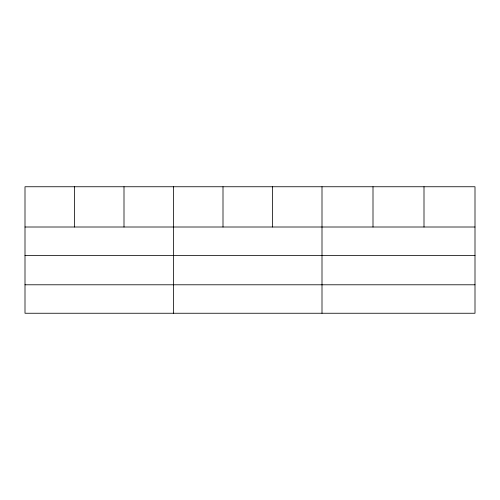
<?xml version="1.0" encoding="UTF-8"?>
<svg xmlns="http://www.w3.org/2000/svg" width="500" height="500" viewBox="0 0 500 500"><rect width="100%" height="100%" fill="white"/><g stroke="black" fill="none" stroke-linecap="round" stroke-linejoin="round"><path stroke-width="0.75" d="M475 255.463L475 186.75L25 186.75L25 313.25L475 313.25L475 255.463L25 255.463M25 227.006L475 227.006M25 284.788L475 284.788M424 186.75L424 227.006M373 186.75L373 227.006M322 186.75L322 313.25M272.5 186.75L272.5 227.006M223 186.75L223 227.006M173.5 186.75L173.5 313.25M124 186.75L124 227.006M74.5 186.75L74.5 227.006"/></g></svg>
